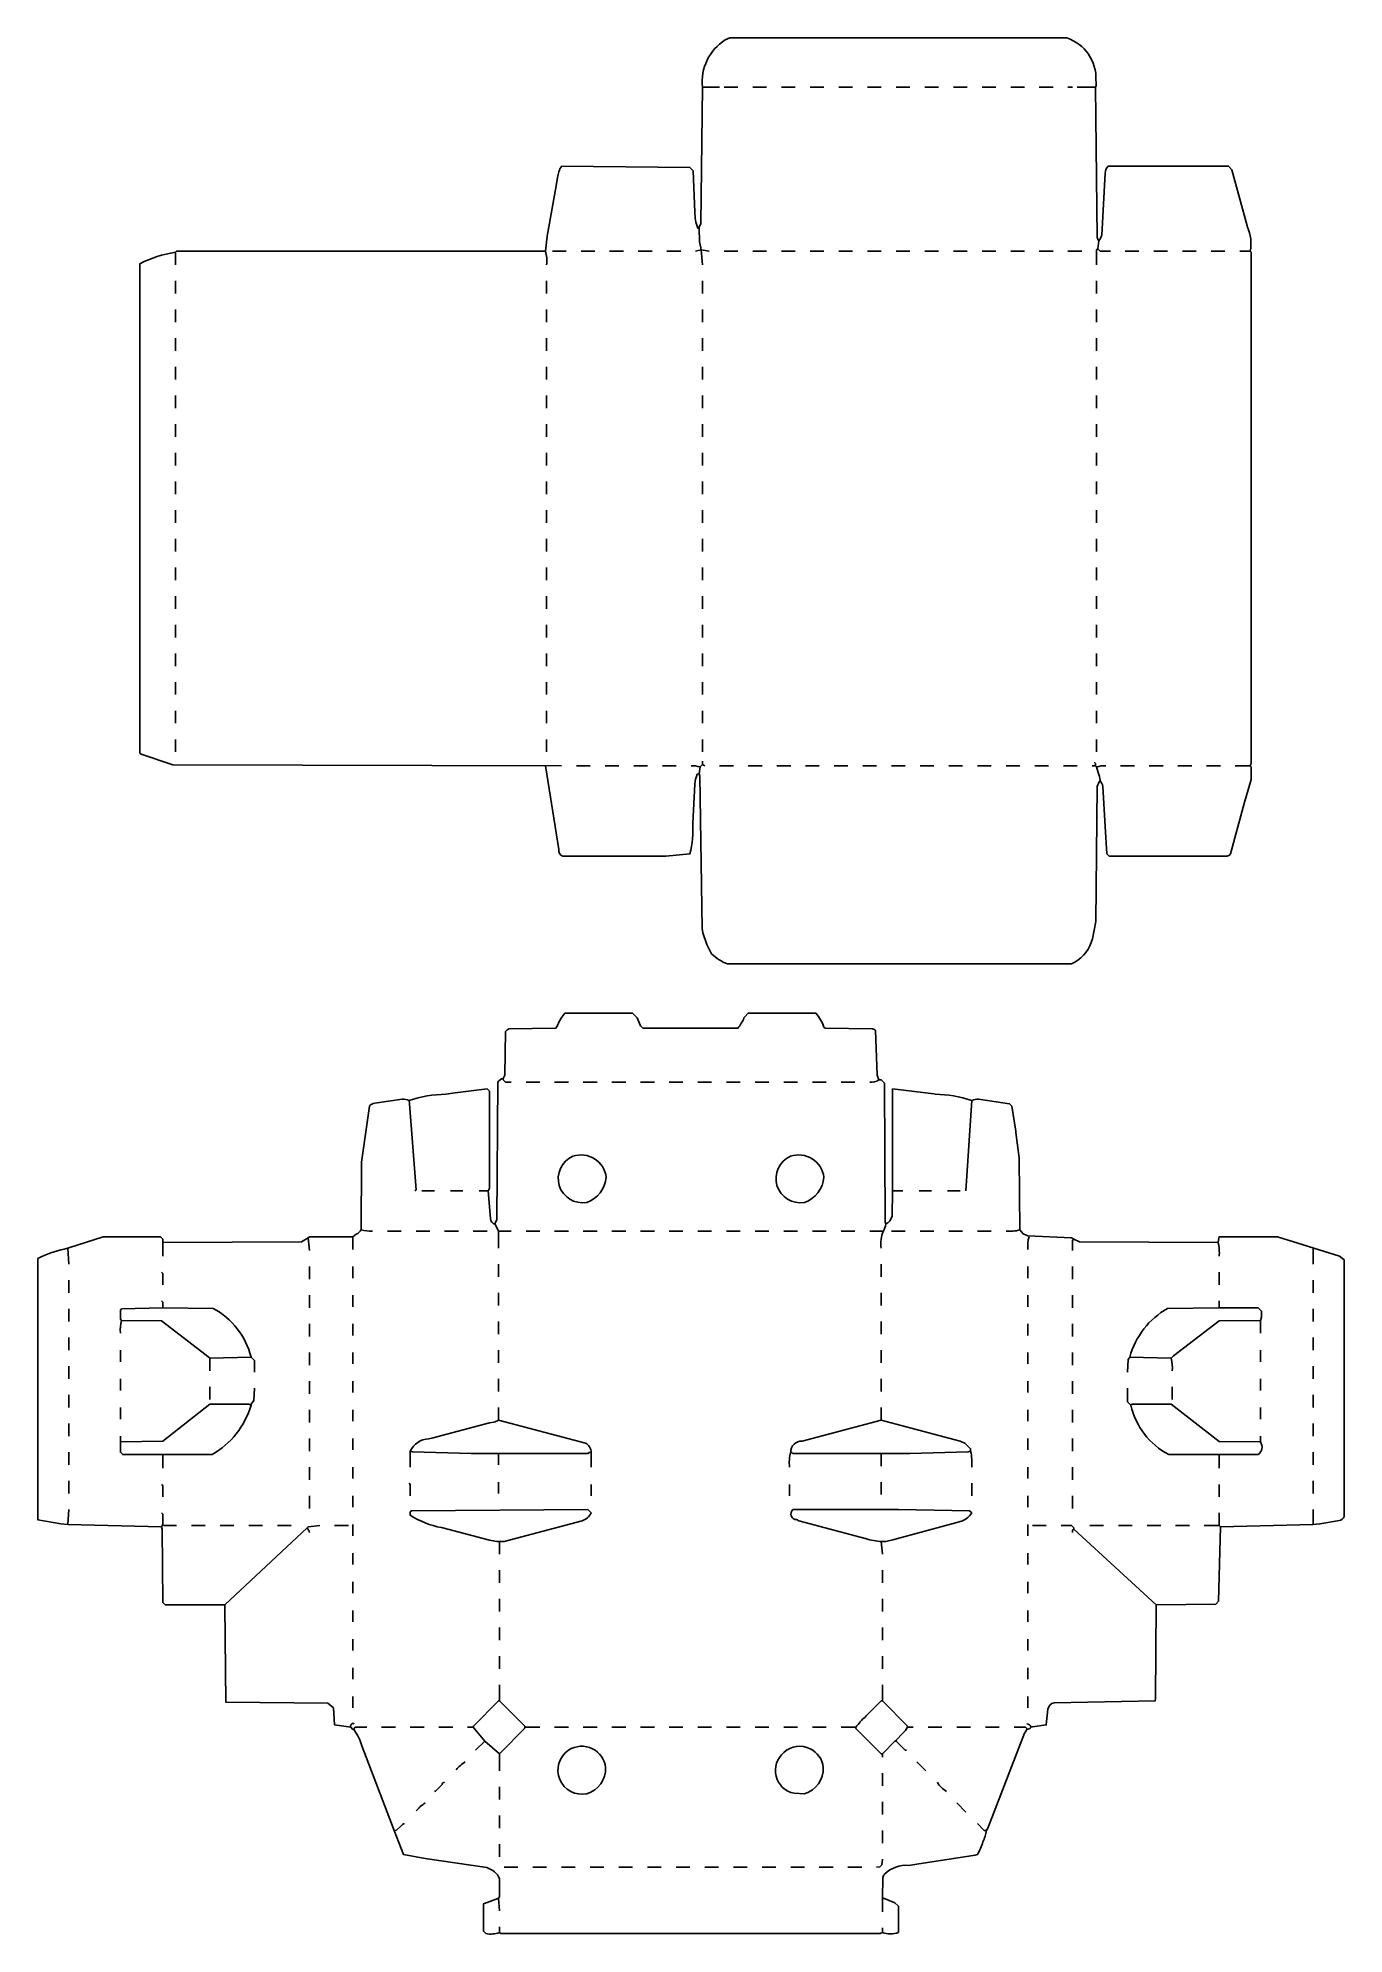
# Model space of a CAD drawing. Extents: x 59 to 1199, y 85 to 1739.
import ezdxf

# ---------------------------------------------------------------- set-up
doc = ezdxf.new("R2010")
doc.units = 0
doc.layers.get('0').update_dxf_attribs({"linetype": 'CONTINUOUS'})

msp = doc.modelspace()

# ---------------------------------------------------------------- linework, layer by layer
at = {"color": 250, "linetype": 'CONTINUOUS'}
for points in [[(503, 1541, 0.094028), (502, 1553), (503.45082, 1565.959016), (511.384615, 1609.923077), (512.615385, 1617.076923, -0.136207), (516, 1627), (628, 1626), (631, 1623), (632.472376, 1587.024862, 0.112258), (635, 1573), (636, 1573), (636.2, 1573.9), (637.504237, 1577.004166), (639, 1696, -0.287762), (658.9, 1737.2), (663, 1739), (957, 1739, -0.336375), (982.430769, 1702.053846, -0.174218), (982, 1696), (983.496154, 1565.003787, 0.144857), (985, 1562), (984, 1555), (983, 1554), (983, 1541)], [(981, 1107), (982, 1106), (982, 1104), (983, 1103), (984.3, 1098.1, -0.070456), (986, 1091, -0.088653), (988.529231, 1085.973846), (990.529231, 1050.973846), (992, 1027), (994, 1025), (1097, 1025), (1099, 1026), (1100, 1027), (1112.7, 1074.1), (1113.3, 1075.9), (1118, 1092), (1118, 1103), (1117, 1104), (1117.2, 1104.9), (1118, 1106), (1118, 1552), (1117, 1553, 0.165282), (1114.647059, 1573.911765), (1114.3, 1575.1), (1101, 1624), (1098, 1627), (993, 1627, 0.197186), (990.470769, 1620.973846), (987.527624, 1567.024862, -0.090597), (985, 1562)], [(516, 1104), (176.9, 1104.7), (149, 1114), (148, 1115), (148, 1542, -0.080474), (179, 1552), (180, 1553), (502, 1553)], [(502, 1104), (513.594595, 1030.932432, 0.355358), (517, 1025), (607, 1025), (627.90099, 1026.990099, 0.083379), (630.468966, 1053.972414), (632.468966, 1087.972414, -0.106041), (634.5, 1096.5), (636, 1097), (637, 1103), (639, 1105), (639, 1108)], [(637, 1103, 0.063434), (629, 1104)], [(636, 1097), (636.8, 1094.9), (638.615385, 961.923077), (639.384615, 958.076923), (642.8, 947.9), (647, 940, 0.114877), (661, 931), (961, 931, 0.214846), (978.2, 949.9), (979.3, 952.9), (982.42, 967.94), (983.495727, 1085.995799, -0.094375), (986, 1091)], [(979, 1104), (982, 1104), (983, 1103, -0.063434), (991, 1104)], [(472, 828), (467, 828), (465, 830), (465, 831), (466.513141, 834.012484), (467, 872, -0.086744), (470.011615, 874.512181), (511, 875), (512.2, 876.9), (512.8, 878.1, -0.088951), (519, 888), (578, 888), (582, 884), (585, 877), (587, 875), (670, 875, 0.067868), (675.2, 883.9), (676, 885), (679, 888), (738, 888, -0.0969), (745, 876), (746, 875), (786.988385, 874.512181, -0.173277), (790, 873), (791.385787, 834.098985), (793, 830, -0.217143), (785, 828)], [(461, 683), (461, 698), (458, 704), (458.2, 704.9), (459.504166, 708.004098), (460.495834, 827.995902, -0.239004), (465, 831)], [(795, 683, -0.153685), (797, 698), (797.8, 700.1, 0.113888), (799, 704), (798.495868, 706.004064), (798, 827), (795, 830), (793, 830)], [(168, 688), (288.995936, 688.495868), (295, 692), (296, 693), (334, 693), (336.9, 695.2, 0.121788), (341, 699), (341.49153, 757.991808), (348.405405, 806.932432, -0.252722), (353.053846, 809.569231), (377, 813, -0.075203), (383, 812, -0.071355), (414.946154, 817.430769), (423.053846, 818.569231), (451, 822), (453, 820), (453, 735), (452, 733), (453.910345, 709.075862, 0.342781), (458, 704)], [(1089, 688), (968.004064, 688.495868), (963, 691), (960.952618, 692.052369), (923.047382, 693.947631, -0.220155), (916, 699), (915.507933, 761.992311), (912.58, 783.94), (912.42, 785.06), (909, 807), (907, 809), (880, 813, 0.075203), (874, 812, 0.071355), (842.053846, 817.430769), (840.94, 817.58), (805, 822), (805, 733), (804.522642, 711.020755, -0.207015), (799, 704)], [(538, 723, 0.296478), (555, 745, 0.477672), (525.9, 763.2, 0.890886), (538, 723)], [(728, 723, 0.296478), (745, 745, 0.477672), (715.9, 763.2, 0.890886), (728, 723)], [(351, 698, -0.088179), (341, 699)], [(904, 698, 0.094028), (916, 699)], [(167, 440), (85, 442), (79.06, 442.42), (59, 446), (59, 674, -0.070514), (81.9, 682.3), (85.911765, 683.352941), (116, 693), (166, 693), (168, 691), (168, 688), (168, 676)], [(923, 682, -0.091428), (924, 693)], [(1077, 441), (1090, 441), (1091, 440), (1172, 442), (1177.94, 442.42), (1194.923077, 445.384615, 0.254136), (1199, 449), (1199, 673), (1195.1, 676.2), (1141, 693), (1090, 693), (1089.3, 689.9), (1089, 688, -0.08251), (1090, 676)], [(248, 575), (248, 585), (245, 588, 0.212549), (211.989141, 630.511352), (168, 631), (132, 630), (131, 629), (131, 621), (132, 620, 0.079254), (131, 609)], [(1010, 575), (1010.455172, 585.962069), (1012, 588, -0.200443), (1045.010628, 630.511101), (1090, 631), (1124, 631), (1127, 628), (1127, 623), (1126, 620), (1126, 609)], [(131, 519), (131, 514), (131, 505), (133, 503), (211, 503, 0.193534), (245, 546), (245.2, 546.9), (247.544828, 550.037931), (248, 561)], [(1010, 561), (1010, 549), (1013, 546, 0.219191), (1046, 503), (1124, 503, 0.414214), (1126, 514), (1126, 519)], [(384, 492), (384, 506, -0.2876), (400.088235, 516.647059), (402.911765, 517.352941), (453.076923, 530.615385), (456.923077, 531.384615, 0.092595), (461, 533), (537, 513, -0.253532), (542, 505), (542, 492)], [(715, 492, -0.096159), (716, 505, -0.434663), (726.088235, 514.647059), (795, 533), (807.923077, 529.615385), (863.911765, 514.647059), (865.1, 514.2), (868, 513), (873, 508), (873, 506, -0.087465), (874, 492)], [(466, 427), (533.9, 445.3, 0.199353), (542, 452), (539, 455), (385, 454), (384, 453), (384, 450, 0.098511), (411.1, 439.3), (453.076923, 428.384615, 0.06545), (466, 427)], [(799, 427), (805.088235, 428.647059), (861.1, 443.7), (865.9, 445.3, 0.173301), (874, 452), (872, 454), (810, 455), (718, 455, 0.696683), (721.1, 446.2), (723.1, 445.3), (782.088235, 429.352941), (784.911765, 428.647059, 0.064517), (799, 427)], [(296, 435, 0.120666), (294, 439)], [(796, 104), (796, 116), (796.472376, 133.975138, -0.138681), (798, 137, -0.212039), (819.06, 144.58), (826.06, 145.58), (876.911765, 153.352941), (879, 154, 0.071789), (883.8, 165.1, 0.064386), (887, 175), (888.2, 176.9), (920, 260), (921, 261), (922, 263, 0.120666), (926, 265), (927.040984, 265.54918), (939.02, 267.14), (940.464602, 280.969027, -0.289875), (946.005554, 286.50568), (1033.977284, 287.999484), (1034.506096, 290.005951), (1035, 372), (963, 438), (963, 439), (961, 441), (952, 441)], [(462, 105), (461, 116), (462, 117), (462, 133, 0.199359), (450.932432, 142.594595), (396.94, 150.58), (378, 154), (370, 175), (341.8, 248.9, 0.092513), (335.24, 262.18), (335, 263), (334, 263), (332, 265), (317.982533, 267.131004), (317, 282), (312.1, 286.2), (223, 287), (222.2, 371.1), (222, 372)], [(773, 265, -0.071068), (781, 274), (782, 275), (795, 288), (796, 288)], [(796, 242), (807, 253), (808, 253), (808.2, 253.9), (814, 260, 0.09902), (818, 265)], [(538, 207, 0.348993), (554.384615, 230.076923, 0.261174), (543.1, 246.2, 0.269623), (522, 245, 0.817038), (538, 207)], [(728, 207, 0.348993), (744.384615, 230.076923, 0.261174), (733.1, 246.2, 0.32514), (710, 243, 0.634574), (719.044554, 207.445545), (728, 207)], [(424, 228, -0.071068), (432, 235)], [(405, 209), (405.9, 209.2), (411.8, 215.1, -0.499124), (414, 217)], [(852, 209, -0.123857), (844, 217)], [(389, 192, -0.071068), (397, 199)], [(370, 175), (371.9, 175.3), (376, 179, -0.184026), (379, 181)], [(461, 116), (458.9, 115.2), (448, 111), (448, 87), (450, 85, 0.136715), (462, 86), (463, 85), (794, 85), (796, 86, 0.169501), (810, 86), (810, 109), (807, 112), (796.9, 115.8), (796, 116)]]:
    msp.add_lwpolyline(points, format="xyb", dxfattribs=at)
for points in [[(639, 1696), (654, 1696)], [(658, 1696), (670, 1696)], [(683, 1696), (695, 1696)], [(708, 1696), (720, 1696)], [(733, 1696), (745, 1696)], [(758, 1696), (770, 1696)], [(783, 1696), (795, 1696)], [(808, 1696), (820, 1696)], [(833, 1696), (845, 1696)], [(858, 1696), (870, 1696)], [(883, 1696), (895, 1696)], [(908, 1696), (920, 1696)], [(933, 1696), (945, 1696)], [(958, 1696), (962, 1696)], [(966, 1696), (982, 1696)], [(179, 1541), (179, 1552)], [(508, 1553), (520, 1553)], [(533, 1553), (545, 1553)], [(558, 1553), (570, 1553)], [(583, 1553), (595, 1553)], [(608, 1553), (620, 1553)], [(633, 1553), (638, 1554), (645, 1553)], [(658, 1553), (670, 1553)], [(683, 1553), (695, 1553)], [(708, 1553), (720, 1553)], [(733, 1553), (745, 1553)], [(758, 1553), (770, 1553)], [(783, 1553), (795, 1553)], [(808, 1553), (820, 1553)], [(833, 1553), (845, 1553)], [(858, 1553), (870, 1553)], [(883, 1553), (895, 1553)], [(908, 1553), (920, 1553)], [(933, 1553), (945, 1553)], [(958, 1553), (970, 1553)], [(995, 1553), (986, 1553), (984, 1555)], [(1008, 1553), (1020, 1553)], [(1033, 1553), (1045, 1553)], [(1058, 1553), (1070, 1553)], [(1083, 1553), (1095, 1553)], [(1108, 1553), (1117, 1553)], [(179, 1516), (179, 1527)], [(503, 1516), (503, 1527)], [(179, 1491), (179, 1502)], [(503, 1491), (503, 1502)], [(179, 1466), (179, 1477)], [(503, 1466), (503, 1477)], [(179, 1441), (179, 1452)], [(503, 1441), (503, 1452)], [(179, 1416), (179, 1427)], [(503, 1416), (503, 1427)], [(179, 1391), (179, 1402)], [(503, 1391), (503, 1402)], [(179, 1366), (179, 1377)], [(503, 1366), (503, 1377)], [(179, 1341), (179, 1352)], [(503, 1341), (503, 1352)], [(179, 1316), (179, 1327)], [(503, 1316), (503, 1327)], [(179, 1291), (179, 1302)], [(503, 1291), (503, 1302)], [(179, 1266), (179, 1277)], [(503, 1266), (503, 1277)], [(179, 1241), (179, 1252)], [(503, 1241), (503, 1252)], [(179, 1216), (179, 1227)], [(503, 1216), (503, 1227)], [(179, 1191), (179, 1202)], [(503, 1191), (503, 1202)], [(179, 1166), (179, 1177)], [(503, 1166), (503, 1177)], [(179, 1141), (179, 1152)], [(503, 1141), (503, 1152)], [(179, 1116), (179, 1127)], [(503, 1116), (503, 1127)], [(529, 1104), (541, 1104)], [(554, 1104), (566, 1104)], [(579, 1104), (591, 1104)], [(604, 1104), (616, 1104)], [(641, 1104), (639, 1105)], [(654, 1104), (666, 1104)], [(679, 1104), (691, 1104)], [(704, 1104), (716, 1104)], [(729, 1104), (741, 1104)], [(754, 1104), (766, 1104)], [(779, 1104), (791, 1104)], [(804, 1104), (816, 1104)], [(829, 1104), (841, 1104)], [(854, 1104), (866, 1104)], [(879, 1104), (891, 1104)], [(904, 1104), (916, 1104)], [(929, 1104), (941, 1104)], [(954, 1104), (966, 1104)], [(1004, 1104), (1016, 1104)], [(1029, 1104), (1041, 1104)], [(1054, 1104), (1066, 1104)], [(1079, 1104), (1091, 1104)], [(1104, 1104), (1117, 1104)], [(388, 733), (389, 734), (383.352941, 809.088235), (383, 812)], [(869, 733), (874, 812)], [(394, 733), (405, 733)], [(419, 733), (430, 733)], [(444, 733), (452, 733)], [(805, 733), (814, 733)], [(828, 733), (839, 733)], [(853, 733), (864, 733)], [(364, 698), (376, 698)], [(389, 698), (401, 698)], [(414, 698), (426, 698)], [(439, 698), (451, 698)], [(461, 698), (472, 698)], [(485, 698), (497, 698)], [(510, 698), (522, 698)], [(535, 698), (547, 698)], [(560, 698), (572, 698)], [(585, 698), (597, 698)], [(610, 698), (622, 698)], [(635, 698), (647, 698)], [(660, 698), (672, 698)], [(685, 698), (697, 698)], [(710, 698), (722, 698)], [(735, 698), (747, 698)], [(760, 698), (772, 698)], [(785, 698), (797, 698)], [(804, 698), (816, 698)], [(829, 698), (841, 698)], [(854, 698), (866, 698)], [(879, 698), (891, 698)], [(86, 669), (85, 683)], [(296, 681), (295, 692)], [(334, 682), (334, 693)], [(296, 656), (296, 667)], [(334, 657), (334, 667)], [(461, 658), (461, 669)], [(795, 658), (795, 669)], [(923, 657), (923, 667)], [(1090, 651), (1090, 662)], [(86, 644), (86, 655)], [(86, 619), (86, 630)], [(296, 631), (296, 642)], [(334, 632), (334, 642)], [(461, 633), (461, 644)], [(795, 633), (795, 644)], [(923, 632), (923, 642)], [(1090, 631), (1090, 637)], [(132, 620), (166.986507, 619.514264), (205.82, 589.76), (209, 587), (245, 588)], [(296, 606), (296, 617)], [(334, 607), (334, 617)], [(461, 608), (461, 619)], [(795, 608), (795, 619)], [(923, 607), (923, 617)], [(1012, 588), (1048, 587), (1050, 589), (1090.013139, 619.513869), (1126, 620)], [(86, 594), (86, 605)], [(86, 569), (86, 580)], [(131, 584), (131, 594)], [(209, 576), (209, 587)], [(296, 581), (296, 592)], [(334, 582), (334, 592)], [(461, 583), (461, 594)], [(795, 583), (795, 594)], [(923, 582), (923, 592)], [(1126, 584), (1126, 594)], [(131, 559), (131, 569)], [(296, 556), (296, 567)], [(334, 557), (334, 567)], [(461, 558), (461, 569)], [(795, 558), (795, 569)], [(923, 557), (923, 567)], [(1126, 559), (1126, 569)], [(86, 544), (86, 555)], [(131, 514), (168.1, 514.8), (209, 547), (243, 547), (245, 546)], [(209, 551), (209, 562)], [(1126, 514), (1090.013139, 514.486131), (1048, 547), (1014, 547), (1013, 546)], [(86, 519), (86, 530)], [(131, 534), (131, 544)], [(296, 531), (296, 542)], [(334, 532), (334, 542)], [(461, 533), (461, 544)], [(795, 533), (795, 544)], [(923, 532), (923, 542)], [(1126, 534), (1126, 544)], [(296, 506), (296, 517)], [(334, 507), (334, 517)], [(923, 507), (923, 517)], [(86, 494), (86, 505)], [(542, 505), (540.1, 504.7), (539, 504), (437, 504), (386.009608, 505.490008), (384, 506)], [(461, 494), (461, 504)], [(716, 505), (716.9, 504.8), (718, 504), (820, 504), (870.990392, 505.490008), (873, 506)], [(795, 493), (795, 504)], [(1090, 491), (1090, 503)], [(86, 469), (86, 480)], [(296, 481), (296, 492)], [(334, 482), (334, 492)], [(923, 482), (923, 492)], [(296, 456), (296, 467)], [(334, 457), (334, 467)], [(461, 469), (461, 479)], [(542, 467), (542, 477)], [(715, 467), (715, 477)], [(795, 468), (795, 479)], [(874, 467), (874, 478)], [(923, 457), (923, 467)], [(1090, 466), (1090, 477)], [(85, 442), (86, 455)], [(167, 452), (168, 451), (168, 442), (167, 440), (167.507809, 437.992428), (168, 374), (170, 372), (222, 372), (294, 439), (295, 440), (305, 441)], [(1090, 441), (1090, 452)], [(180, 441), (169, 441), (168, 442)], [(193, 441), (205, 441)], [(218, 441), (230, 441)], [(243, 441), (255, 441)], [(268, 441), (280, 441)], [(318, 441), (330, 441)], [(334, 432), (334, 442)], [(923, 432), (923, 442)], [(927, 441), (939, 441)], [(977, 441), (989, 441)], [(1002, 441), (1014, 441)], [(1027, 441), (1039, 441)], [(1035, 372), (1086.990747, 372.490391), (1089.507809, 375.007572), (1091, 440)], [(1052, 441), (1064, 441)], [(334, 407), (334, 417)], [(462, 416), (462, 427)], [(796, 416), (795, 427)], [(923, 407), (923, 417)], [(462, 391), (462, 402)], [(796, 391), (796, 402)], [(334, 382), (334, 392)], [(923, 382), (923, 392)], [(334, 357), (334, 367)], [(462, 366), (462, 377)], [(796, 366), (796, 377)], [(923, 357), (923, 367)], [(462, 341), (462, 352)], [(796, 341), (796, 352)], [(334, 332), (334, 342)], [(923, 332), (923, 342)], [(334, 307), (334, 317)], [(462, 316), (462, 327)], [(796, 316), (796, 327)], [(923, 307), (923, 317)], [(462, 242), (463, 243), (483.8, 264.1), (484, 265), (484, 266), (462, 288), (462, 302)], [(823, 265), (818, 265), (818, 266), (796, 288), (796, 302)], [(334, 282), (334, 292)], [(434, 265), (439, 265), (439.2, 265.9), (461, 288), (462, 288)], [(923, 282), (923, 292)], [(335, 263), (335, 264), (336, 265), (346, 265)], [(359, 265), (371, 265)], [(384, 265), (396, 265)], [(409, 265), (421, 265)], [(462, 227), (462, 242), (449, 253), (439, 265)], [(484, 265), (497, 265)], [(510, 265), (522, 265)], [(535, 265), (547, 265)], [(560, 265), (572, 265)], [(585, 265), (597, 265)], [(610, 265), (622, 265)], [(635, 265), (647, 265)], [(660, 265), (672, 265)], [(685, 265), (697, 265)], [(710, 265), (722, 265)], [(735, 265), (747, 265)], [(796, 239), (796, 242), (795, 242), (773, 264), (773, 265), (760, 265)], [(836, 265), (848, 265)], [(861, 265), (873, 265)], [(886, 265), (898, 265)], [(922, 263), (922, 264), (921, 265), (911, 265)], [(441, 245), (449, 253)], [(817, 245), (816, 245), (808, 253)], [(834, 227), (826, 235)], [(796, 214), (796, 225)], [(462, 202), (462, 213)], [(796, 189), (796, 200)], [(869, 191), (861, 199)], [(462, 177), (462, 188)], [(796, 164), (796, 175)], [(887, 175), (885, 175), (879, 181)], [(462, 152), (462, 163)], [(791, 143), (793.911765, 143.352941), (795.594595, 145.067568), (796, 150)], [(466, 143), (478, 143)], [(491, 143), (503, 143)], [(516, 143), (528, 143)], [(541, 143), (553, 143)], [(566, 143), (578, 143)], [(591, 143), (603, 143)], [(616, 143), (628, 143)], [(641, 143), (653, 143)], [(666, 143), (678, 143)], [(691, 143), (703, 143)], [(716, 143), (728, 143)], [(741, 143), (753, 143)], [(766, 143), (778, 143)], [(462, 86), (462, 91)], [(796, 86), (796, 90)]]:
    msp.add_lwpolyline(points, dxfattribs=at)
at = {"color": 251, "linetype": 'CONTINUOUS'}
for points in [[(639, 1541), (638, 1554), (637.7, 1555.9), (636.458824, 1561.035294), (636, 1573)], [(639, 1516), (639, 1527)], [(983, 1516), (983, 1527)], [(639, 1491), (639, 1502)], [(983, 1491), (983, 1502)], [(639, 1466), (639, 1477)], [(983, 1466), (983, 1477)], [(639, 1441), (639, 1452)], [(983, 1441), (983, 1452)], [(639, 1416), (639, 1427)], [(983, 1416), (983, 1427)], [(639, 1391), (639, 1402)], [(983, 1391), (983, 1402)], [(639, 1366), (639, 1377)], [(983, 1366), (983, 1377)], [(639, 1341), (639, 1352)], [(983, 1341), (983, 1352)], [(639, 1316), (639, 1327)], [(983, 1316), (983, 1327)], [(639, 1291), (639, 1302)], [(983, 1291), (983, 1302)], [(639, 1266), (639, 1277)], [(983, 1266), (983, 1277)], [(639, 1241), (639, 1252)], [(983, 1241), (983, 1252)], [(639, 1216), (639, 1227)], [(983, 1216), (983, 1227)], [(639, 1191), (639, 1202)], [(983, 1191), (983, 1202)], [(639, 1166), (639, 1177)], [(983, 1166), (983, 1177)], [(639, 1141), (639, 1152)], [(983, 1141), (983, 1152)], [(639, 1116), (639, 1127)], [(983, 1116), (983, 1127)], [(485, 828), (497, 828)], [(510, 828), (522, 828)], [(535, 828), (547, 828)], [(560, 828), (572, 828)], [(585, 828), (597, 828)], [(610, 828), (622, 828)], [(635, 828), (647, 828)], [(660, 828), (672, 828)], [(685, 828), (697, 828)], [(710, 828), (722, 828)], [(735, 828), (747, 828)], [(760, 828), (772, 828)], [(962, 681), (962, 690), (963, 691)], [(1172, 669), (1172, 683)], [(168, 651), (168, 661), (167, 662)], [(962, 656), (962, 667)], [(1172, 644), (1172, 655)], [(168, 631), (168, 636), (167, 637)], [(962, 631), (962, 642)], [(1172, 619), (1172, 630)], [(962, 606), (962, 617)], [(1172, 594), (1172, 605)], [(962, 581), (962, 592)], [(1172, 569), (1172, 580)], [(962, 556), (962, 567)], [(1049, 551), (1049, 562)], [(1172, 544), (1172, 555)], [(962, 531), (962, 542)], [(1172, 519), (1172, 530)], [(962, 506), (962, 517)], [(168, 491), (168, 503)], [(1172, 494), (1172, 505)], [(962, 481), (962, 492)], [(1172, 469), (1172, 480)], [(168, 466), (168, 476), (167, 477)], [(384, 467), (384, 477), (383, 478)], [(962, 456), (962, 467)], [(1172, 442), (1172, 455)], [(962, 435), (962, 437), (963, 438)]]:
    msp.add_lwpolyline(points, dxfattribs=at)
for points in [[(1049, 576, 0.091428), (1048, 587)], [(926, 265, 0.33389), (922, 268)]]:
    msp.add_lwpolyline(points, format="xyb", dxfattribs=at)
at = {"color": 252, "linetype": 'CONTINUOUS'}
msp.add_lwpolyline([(332, 265, -0.720759), (335, 268)], format="xyb", dxfattribs=at)

doc.saveas('drawing.dxf')
